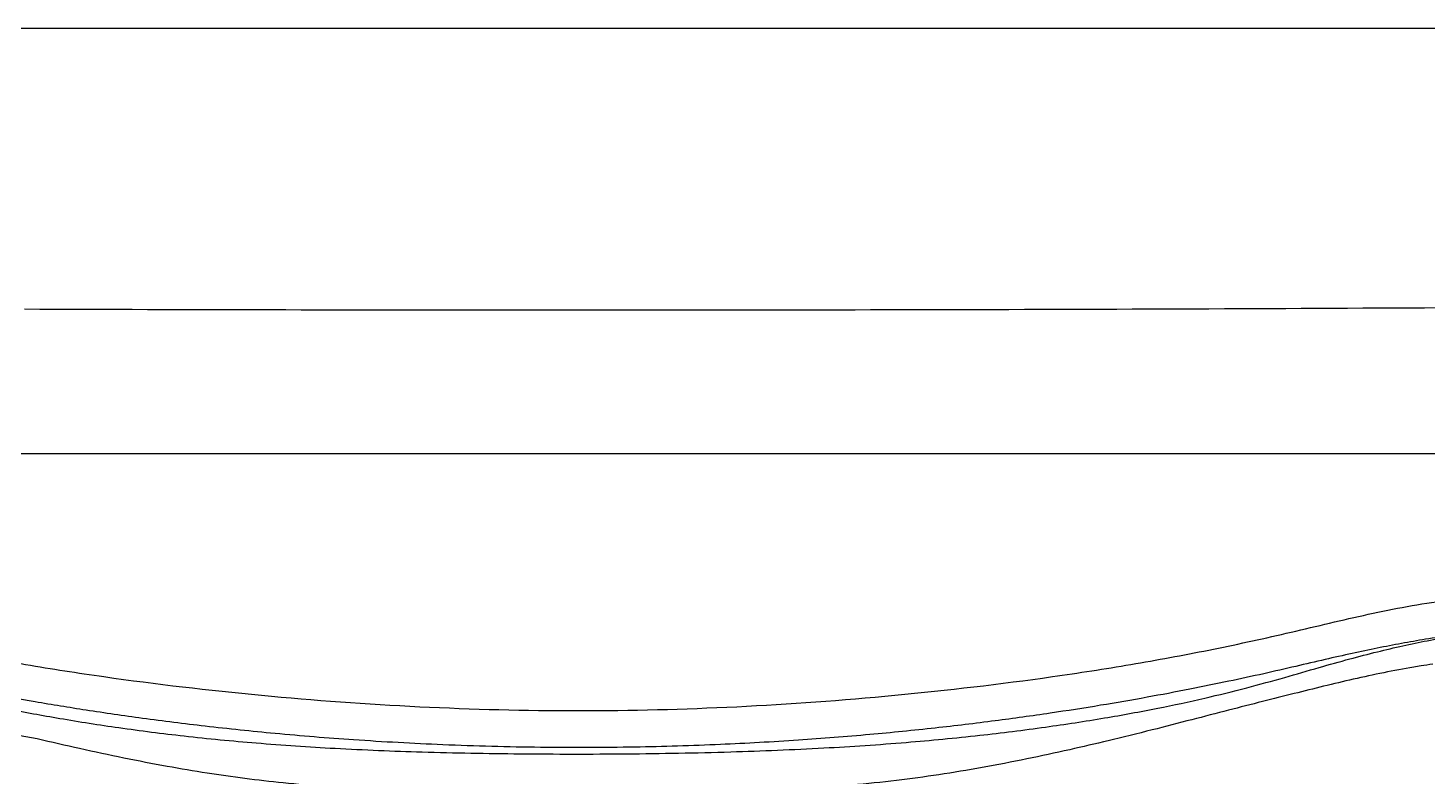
# Model space of a CAD drawing. Extents: x 528 to 612, y 649 to 778.
# Drawn here: x 548.68 to 553.8, y 676.06 to 678.8 of the extents above; entities that cross this region are included whole.
import ezdxf

# ---------------------------------------------------------------- set-up
doc = ezdxf.new("R2010")
doc.units = 0
doc.header["$MEASUREMENT"] = 0
doc.layers.add('1', color=4, linetype='Continuous')

# ---------------------------------------------------------------- blocks, each defined once
blk = doc.blocks.new('main_control')
at = {"color": 3, "linetype": 'Continuous'}
for centre, radius, start, end in [((14.4557, 15.3032), 2.9183, 98.9575, 99.4919), ((14.437, 15.4224), 2.7977, 98.0729, 98.9597)]:
    blk.add_arc(centre, radius, start, end, dxfattribs=at)
at = {"color": 4, "linetype": 'Continuous', "start_tangent": (0.778346, 0.627835), "end_tangent": (0.778346, -0.627835)}
blk.add_spline([(6.4067, 18.0607), (6.5509, 18.1651), (6.9064, 18.3403), (7.1886, 18.4146), (7.4772, 18.4415), (7.622, 18.4378), (7.7661, 18.4232), (8.0511, 18.371), (8.3332, 18.3054), (8.6163, 18.2441), (8.9013, 18.1914), (9.1877, 18.1468), (9.7636, 18.0789), (10.3417, 18.037), (10.921, 18.0226), (11.5002, 18.037), (12.0783, 18.0789), (12.6542, 18.1468), (12.9406, 18.1914), (13.2256, 18.2441), (13.5087, 18.3054), (13.7908, 18.371), (14.0758, 18.4232), (14.2199, 18.4378), (14.3647, 18.4415), (14.6533, 18.4146), (14.9355, 18.3403), (15.291, 18.1651), (15.4352, 18.0607)], degree=3, dxfattribs=at)
at = {"color": 3, "linetype": 'Continuous'}
for points, start_tangent, end_tangent in [([(14.2226, 18.3076), (14.113, 18.2973), (14.0179, 18.2833), (13.9296, 18.2679), (13.8415, 18.251), (13.7496, 18.2317), (13.6508, 18.2095), (13.5433, 18.1844), (13.4266, 18.1576), (13.2985, 18.1298), (13.1563, 18.1008), (13, 18.0713), (12.8303, 18.0419), (12.6461, 18.0131), (12.445, 17.9852), (12.2258, 17.9588), (11.9868, 17.9349), (11.7259, 17.9144), (11.4408, 17.8986), (11.128, 17.8891), (10.7837, 17.8881), (10.4262, 17.8976), (10.1003, 17.9155), (9.813, 17.9388), (9.5576, 17.9655), (9.3285, 17.9943), (9.1224, 18.0242), (8.9361, 18.0546), (8.7666, 18.0851), (8.6128, 18.1153), (8.4745, 18.1444), (8.3496, 18.1725), (8.2352, 18.1992), (8.1309, 18.2232), (8.0356, 18.2438), (7.9464, 18.2617), (7.8591, 18.2776), (7.7681, 18.2922), (7.6667, 18.3042), (7.5507, 18.3101), (7.4239, 18.306)], (-0.998263, -0.058913), (-0.997198, -0.074805)), ([(7.4239, 18.306), (7.5058, 18.3074), (7.5793, 18.3049), (7.6478, 18.2994), (7.7183, 18.2907), (7.7953, 18.2785), (7.8757, 18.2633), (7.9603, 18.2453), (8.0535, 18.2233), (8.1558, 18.1969), (8.2663, 18.1667), (8.386, 18.1339), (8.5172, 18.1), (8.6642, 18.0654), (8.8332, 18.0298), (9.0266, 17.9942), (9.2423, 17.9604), (9.4809, 17.93), (9.7442, 17.9044), (10.0325, 17.8848), (10.3505, 17.8715), (10.7079, 17.8647), (11.0971, 17.8646), (11.4786, 17.8718), (11.8192, 17.8861), (12.1198, 17.9065), (12.3883, 17.9324), (12.6286, 17.9625), (12.8449, 17.9957), (13.0391, 18.0314), (13.211, 18.0683), (13.3643, 18.1062), (13.5032, 18.1442), (13.6288, 18.1803), (13.7408, 18.2116), (13.8418, 18.2377), (13.935, 18.2596), (14.0242, 18.2782), (14.1168, 18.2944), (14.2226, 18.3076)], (0.998947, 0.045889), (0.995667, 0.09299)), ([(8.9442, 17.919), (8.7758, 17.9498), (8.6221, 17.9801), (8.4832, 18.0094), (8.3575, 18.0375), (8.2425, 18.0641), (8.1378, 18.0884), (8.0436, 18.1096), (7.9573, 18.1279), (7.8753, 18.1439), (7.7932, 18.1583), (7.7071, 18.1711), (7.6126, 18.1807), (7.5076, 18.184), (7.3951, 18.1785), (7.2803, 18.1637), (7.1673, 18.1403), (7.0606, 18.1105), (6.9651, 18.0774), (6.882, 18.0435), (6.8084, 18.0096), (6.7423, 17.9757), (6.6834, 17.9428), (6.6313, 17.9115), (6.5849, 17.8818), (6.5434, 17.854)], (-0.985022, 0.172429), (-0.825889, -0.563832)), ([(13.9745, 18.1816), (13.8649, 18.1613), (13.7537, 18.1373), (13.6451, 18.1115), (13.5373, 18.0848), (13.422, 18.0557), (13.2978, 18.0239), (13.1638, 17.9893), (13.0181, 17.9519), (12.8578, 17.912)], (-0.986304, -0.164937), (-0.971783, -0.235877)), ([(12.8578, 17.912), (12.7172, 17.8796), (12.5604, 17.8459), (12.3972, 17.8143), (12.239, 17.7881), (12.0843, 17.7672), (11.9214, 17.75), (11.7416, 17.7359), (11.5438, 17.7257), (11.326, 17.7193), (11.0858, 17.7166), (10.8277, 17.7164), (10.5807, 17.7185), (10.3626, 17.7237), (10.1698, 17.7323), (9.997, 17.744), (9.8428, 17.7581), (9.7024, 17.7744), (9.5648, 17.7939), (9.4188, 17.8185), (9.2601, 17.8491), (9.099, 17.8835), (8.9442, 17.919)], (-0.97338, -0.229197), (-0.973271, 0.22966))]:
    blk.add_spline(points, degree=3, dxfattribs=dict(at, start_tangent=start_tangent, end_tangent=end_tangent))
blk = doc.blocks.new('2010JETSETTER')
at = {"layer": '1', "color": 3, "linetype": 'Continuous'}
for p, q in [((18.9119, 8.4459), (24.9218, 8.4459)), ((24.9218, 8.4459), (26.0569, 8.4459))]:
    blk.add_line(p, q, dxfattribs=at)
at = {"layer": '1', "color": 2, "linetype": 'Continuous'}
blk.add_line((25.8759, 6.8888), (19.0813, 6.8888), dxfattribs=at)
at = {"layer": '1', "color": 3, "linetype": 'Continuous'}
blk.add_lwpolyline([(20.4545, 7.4183), (20.5107, 7.4181), (20.5669, 7.4179), (20.6231, 7.4177), (20.6794, 7.4176), (20.7356, 7.4174), (20.7918, 7.4172), (20.848, 7.4171), (20.9043, 7.4169), (20.9605, 7.4168), (21.0167, 7.4166), (21.0729, 7.4165), (21.1292, 7.4164), (21.1854, 7.4162), (21.2416, 7.4161), (21.2978, 7.416), (21.3541, 7.4159), (21.4103, 7.4158), (21.4665, 7.4157), (21.5227, 7.4156), (21.579, 7.4155), (21.6352, 7.4154), (21.6914, 7.4153), (21.7476, 7.4153), (21.8039, 7.4152), (21.8601, 7.4151), (21.9163, 7.4151), (21.9725, 7.415), (22.0288, 7.415), (22.085, 7.4149), (22.1412, 7.4149), (22.1975, 7.4149), (22.2537, 7.4148), (22.3099, 7.4148), (22.3661, 7.4148), (22.4224, 7.4148), (22.4786, 7.4148), (22.5348, 7.4148), (22.591, 7.4148), (22.6473, 7.4148), (22.7035, 7.4148), (22.7597, 7.4149), (22.8159, 7.4149), (22.8722, 7.4149), (22.9284, 7.415), (22.9846, 7.415), (23.0408, 7.4151), (23.0971, 7.4151), (23.1533, 7.4152), (23.2095, 7.4153), (23.2657, 7.4153), (23.322, 7.4154), (23.3782, 7.4155), (23.4344, 7.4156), (23.4906, 7.4157), (23.5469, 7.4158), (23.6031, 7.4159), (23.6593, 7.416), (23.7155, 7.4161), (23.7718, 7.4162), (23.828, 7.4164), (23.8842, 7.4165), (23.9404, 7.4166), (23.9967, 7.4168), (24.0529, 7.4169), (24.1091, 7.4171), (24.1653, 7.4173), (24.2216, 7.4174), (24.2778, 7.4176), (24.334, 7.4178), (24.3902, 7.418), (24.4465, 7.4181), (24.5027, 7.4183), (24.5589, 7.4185), (24.6151, 7.4187), (24.6714, 7.419), (24.7276, 7.4192), (24.7838, 7.4194), (24.84, 7.4196), (24.8963, 7.4198), (24.9525, 7.4201), (25.0087, 7.4203), (25.0649, 7.4206), (25.1212, 7.4208), (25.1774, 7.4211), (25.2336, 7.4213), (25.2898, 7.4216), (25.3461, 7.4219), (25.4023, 7.4222), (25.4585, 7.4225), (25.5147, 7.4228), (25.571, 7.423), (25.6273, 7.4234)], dxfattribs=at)
at = {"layer": '1', "color": 1}
blk.add_blockref('main_control', (11.5576, -12.0732), dxfattribs=at)

msp = doc.modelspace()

# ---------------------------------------------------------------- block references
at = {"layer": '1'}
msp.add_blockref('2010JETSETTER', (528.2128, 670.3522), dxfattribs=at)

doc.saveas('drawing.dxf')
